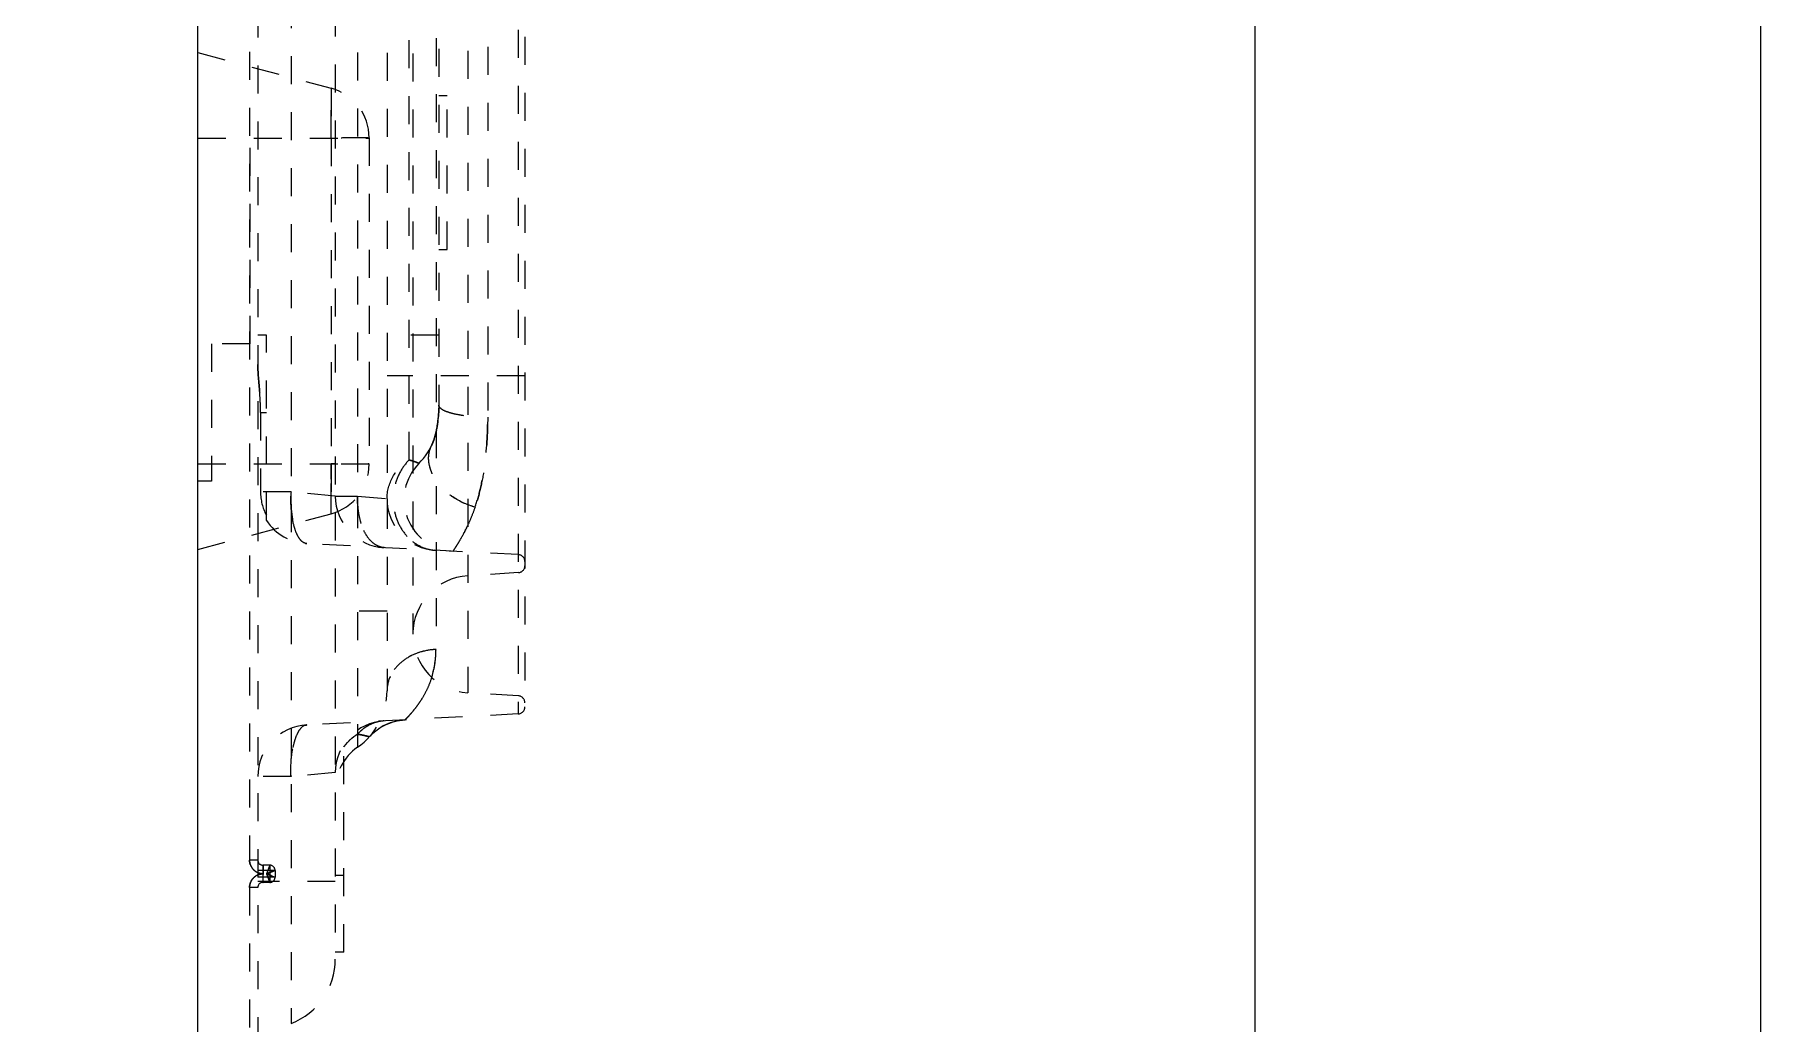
# Model space of a CAD drawing. Header units: millimetres. Extents: x 564 to 2602, y -1989 to 1042.
# Drawn here: x 1042.6 to 1143.3, y -786.5 to -728.8 of the extents above; entities that cross this region are included whole.
import ezdxf

# ---------------------------------------------------------------- set-up
doc = ezdxf.new("R2010")
doc.units = ezdxf.units.MM
doc.header["$LTSCALE"] = 16.335
doc.linetypes.add('HIDDEN', pattern=[0.2, 0.1, -0.1])
doc.layers.get('0').update_dxf_attribs({"linetype": 'CONTINUOUS'})
doc.layers.add('DEFAULT_2', color=8, linetype='HIDDEN')

msp = doc.modelspace()

# ---------------------------------------------------------------- linework, layer by layer
at = {"color": 7, "linetype": 'Continuous'}
for p, q in [((1052.131, -865.805), (1052.131, -614.805)), ((1113.831, -865.805), (1113.831, -614.805))]:
    msp.add_line(p, q, dxfattribs=at)
msp.add_lwpolyline([(597.996, -547.614), (1143.323, -547.614), (1143.323, -959.192), (597.996, -959.192)], close=True)
at = {"layer": 'DEFAULT_2', "color": 8, "linetype": 'HIDDEN'}
for p, q in [((1055.631, -665.214), (1055.631, -810.305)), ((1057.57, -687.549), (1057.57, -786.462)), ((1060.156, -691.305), (1060.156, -782.705)), ((1055.148, -697.087), (1055.148, -776.924)), ((1061.448, -703.663), (1061.448, -770.347)), ((1070.835, -705.614), (1070.835, -768.397)), ((1071.216, -706.015), (1071.216, -767.995)), ((1063.172, -706.964), (1063.172, -767.047)), ((1067.886, -706.847), (1067.886, -767.164)), ((1066.031, -709.372), (1066.031, -764.639)), ((1064.68, -710.259), (1064.68, -763.752)), ((1064.465, -753.579), (1064.465, -720.432)), ((1066.189, -723.052), (1066.189, -750.959)), ((1069.047, -722.932), (1069.047, -751.079)), ((1052.131, -729.805), (1059.907, -731.889)), ((1066.189, -732.305), (1066.689, -732.305)), ((1066.689, -741.305), (1066.689, -732.305)), ((1052.131, -734.805), (1062.131, -734.805)), ((1055.184, -746.805), (1055.184, -734.805)), ((1059.907, -734.805), (1059.907, -753.805)), ((1062.131, -734.787), (1062.131, -753.824)), ((1066.189, -741.305), (1066.689, -741.305)), ((1056.131, -746.305), (1055.631, -746.305)), ((1056.131, -757.11), (1056.131, -746.307)), ((1066.189, -746.306), (1063.172, -746.306)), ((1055.184, -746.805), (1052.131, -746.811)), ((1052.931, -746.811), (1052.931, -754.811)), ((1071.216, -748.669), (1063.172, -748.669)), ((1055.791, -750.805), (1056.131, -750.805)), ((1055.791, -750.805), (1055.791, -755.447)), ((1066.167, -750.988), (1066.046, -751.888)), ((1066.189, -750.384), (1066.165, -751.02)), ((1066.046, -751.888), (1065.867, -752.519)), ((1066.051, -751.862), (1065.874, -752.501)), ((1065.874, -752.501), (1065.769, -752.747)), ((1052.131, -753.805), (1062.131, -753.805)), ((1052.931, -754.811), (1052.131, -754.811)), ((1057.57, -755.447), (1055.791, -755.447)), ((1060.156, -755.684), (1057.57, -755.447)), ((1060.156, -755.684), (1061.448, -755.684)), ((1061.448, -755.684), (1063.172, -755.842)), ((1052.131, -758.805), (1059.907, -756.722)), ((1059.907, -756.722), (1059.908, -756.579)), ((1070.835, -759.106), (1058.489, -758.459)), ((1070.839, -760.155), (1067.886, -760.34)), ((1063.172, -762.394), (1060.156, -762.394)), ((1070.839, -767.348), (1067.886, -767.164)), ((1070.835, -768.397), (1058.489, -769.044)), ((1063.753, -768.805), (1064.223, -768.743)), ((1060.656, -782.304), (1060.656, -770.156)), ((1057.57, -772.056), (1055.631, -772.056)), ((1060.156, -771.819), (1057.57, -772.056)), ((1055.631, -776.924), (1055.148, -776.924)), ((1056.636, -777.527), (1055.631, -777.527)), ((1056.335, -777.225), (1055.932, -777.225)), ((1055.932, -777.225), (1055.932, -778.231)), ((1056.335, -777.225), (1056.335, -778.231)), ((1056.636, -777.527), (1056.636, -777.929)), ((1055.148, -778.532), (1055.148, -799.312)), ((1055.631, -778.533), (1055.148, -778.533)), ((1056.636, -777.929), (1055.631, -777.929)), ((1060.156, -778.181), (1055.631, -778.181)), ((1056.335, -778.231), (1055.932, -778.231)), ((1060.156, -777.805), (1060.656, -777.805)), ((1060.656, -782.305), (1060.156, -782.305))]:
    msp.add_line(p, q, dxfattribs=at)
msp.add_lwpolyline([(1062.178, -769.696), (1062.221, -769.651), (1062.31, -769.563), (1062.443, -769.444), (1062.595, -769.325), (1062.759, -769.213), (1062.936, -769.108), (1063.126, -769.013), (1063.327, -768.93), (1063.539, -768.859), (1063.755, -768.805)], dxfattribs=at)
for centre, radius, start, end in [((1059.131, -734.787), 3, 0, 75), ((1062.167, -750.959), 4.022, 315.47281, 0), ((1058.799, -750.514), 7.386, 353.78396, 355.23104), ((1062.302, -751.162), 3.817, 341.95055, 343.92945), ((1060.976, -750.829), 5.184, 347.42835, 349.71789), ((1059.883, -768.16), 14.354, 88.86712, 89.90275), ((1059.131, -753.824), 3, 285, 0), ((1067.184, -755.894), 3.017, 135.47281, 267), ((1058.647, -755.447), 2.857, 180, 208.24428), ((1063.172, -755.684), 3.017, 180, 266.9999), ((1066.189, -755.842), 3.017, 180, 266.99894), ((1058.647, -755.447), 3.017, 213.4627, 266.99999), ((1070.814, -759.508), 0.402, 0, 87), ((1068.099, -763.752), 3.419, 93.56971, 266.43029), ((1070.814, -759.754), 0.402, 273.56971, 0), ((1060.685, -764.641), 5.345, 342.71705, 0.02462), ((1059.15, -767.047), 4.022, 304.84991, 0), ((1070.814, -767.749), 0.402, 0, 86.43029), ((1070.814, -767.995), 0.402, 273, 0), ((1058.647, -772.056), 3.017, 93.00001, 180), ((1063.172, -771.819), 3.017, 92.99943, 180), ((1063.353, -771.31), 2.572, 128.30758, 137.77095), ((1064.381, -771.756), 3.017, 93, 138.00632), ((1063.126, -770.904), 2.1, 93.0487, 101.89957), ((1063.172, -772.823), 3.017, 124.8499, 180), ((1062.964, -772.043), 2.886, 130.8877, 133.14572), ((1055.95, -776.924), 0.801, 201.25824, 246.42005), ((1055.932, -776.924), 0.302, 180, 270), ((1043.594, -777.721), 12.356, 359.95608, 1.11547), ((1036.302, -769.907), 21.338, 338.80526, 339.08133), ((1056.335, -777.527), 0.302, 0, 90), ((1055.951, -778.537), 0.806, 113.64495, 122.68021), ((1055.96, -778.557), 0.828, 107.47078, 113.65678), ((1055.932, -778.533), 0.302, 90.01972, 180), ((1042.842, -777.735), 13.108, 359.11906, 0.0178), ((1045.9, -777.78), 10.049, 358.85516, 359.10835), ((1048.86, -796.335), 19.982, 67.9723, 68.26191), ((1056.335, -777.929), 0.302, 270, 0), ((1042.595, -811.931), 36.79, 67.90419, 68.03751), ((1056.134, -782.705), 4.022, 290.92483, 0)]:
    msp.add_arc(centre, radius, start, end, dxfattribs=at)
for points, knots in [([(1059.907, -734.805), (1059.907, -734.433), (1059.908, -733.893), (1059.909, -733.206), (1059.909, -732.77), (1059.91, -732.453), (1059.911, -732.243), (1059.912, -732.119), (1059.911, -732.028), (1059.911, -731.946), (1059.907, -731.926), (1059.909, -731.885), (1059.907, -731.889)], [0, 0, 0, 0, 0.3826265, 0.5554218, 0.706883, 0.8311545, 0.881484, 0.9234013, 0.9565639, 0.9806273, 0.9952299, 1, 1, 1, 1]), ([(1059.907, -734.805), (1059.907, -734.433), (1059.908, -733.893), (1059.909, -733.206), (1059.909, -732.77), (1059.91, -732.453), (1059.911, -732.243), (1059.912, -732.119), (1059.911, -732.028), (1059.911, -731.946), (1059.907, -731.926), (1059.909, -731.885), (1059.907, -731.889)], [0, 0, 0, 0, 0.3826265, 0.5554218, 0.706883, 0.8311545, 0.881484, 0.9234013, 0.9565639, 0.9806273, 0.9952299, 1, 1, 1, 1]), ([(1059.907, -731.889), (1059.911, -732.174), (1059.907, -732.774), (1059.915, -733.746), (1059.908, -734.433), (1059.907, -734.805)], [0, 0, 0, 0, 0.2930214, 0.6173999, 1, 1, 1, 1]), ([(1062.131, -734.805), (1062.127, -734.805), (1062.114, -734.801), (1062.084, -734.797), (1062.035, -734.79), (1061.93, -734.784), (1061.753, -734.785), (1061.362, -734.789), (1060.738, -734.78), (1060.204, -734.805), (1059.907, -734.805)], [0, 0, 0, 0, 0.004686, 0.0184021, 0.0409215, 0.0720941, 0.1597935, 0.279187, 0.5998369, 1, 1, 1, 1]), ([(1055.631, -748.016), (1055.631, -748.225), (1055.657, -748.663), (1055.745, -749.59), (1055.791, -750.312), (1055.791, -750.805)], [0, 0, 0, 0, 0.2245714, 0.4708439, 1, 1, 1, 1]), ([(1055.673, -748.812), (1055.667, -748.742), (1055.646, -748.478), (1055.631, -748.212), (1055.631, -748.016)], [0, 0, 0, 0, 0.2623858, 1, 1, 1, 1]), ([(1055.753, -749.782), (1055.748, -749.699), (1055.723, -749.375), (1055.693, -749.052), (1055.673, -748.812)], [0, 0, 0, 0, 0.2573238, 1, 1, 1, 1]), ([(1055.791, -750.805), (1055.791, -750.719), (1055.787, -750.378), (1055.771, -750.037), (1055.753, -749.782)], [0, 0, 0, 0, 0.2517013, 1, 1, 1, 1]), ([(1065.768, -752.749), (1065.924, -752.435), (1066.139, -751.643), (1066.189, -750.834), (1066.189, -750.377)], [0, 0, 0, 0, 0.4339779, 1, 1, 1, 1]), ([(1066.189, -750.377), (1066.189, -750.476), (1066.361, -750.63), (1066.636, -750.751), (1066.99, -750.861), (1067.429, -750.95), (1068.124, -751.045), (1068.673, -751.074), (1069.047, -751.079)], [0, 0, 0, 0, 0.0980892, 0.1875477, 0.3083345, 0.4586586, 0.6306765, 1, 1, 1, 1]), ([(1066.327, -750.587), (1066.305, -750.571), (1066.24, -750.517), (1066.189, -750.435), (1066.189, -750.377)], [0, 0, 0, 0, 0.3219247, 1, 1, 1, 1]), ([(1066.141, -751.314), (1066.137, -751.352), (1066.119, -751.499), (1066.097, -751.646), (1066.077, -751.755)], [0, 0, 0, 0, 0.2585174, 1, 1, 1, 1]), ([(1066.189, -750.384), (1066.188, -750.449), (1066.186, -750.697), (1066.174, -750.945), (1066.159, -751.128)], [0, 0, 0, 0, 0.2609932, 1, 1, 1, 1]), ([(1068.312, -756.331), (1068.438, -755.971), (1068.655, -755.19), (1068.967, -753.441), (1069.047, -752.044), (1069.047, -751.079)], [0, 0, 0, 0, 0.2148325, 0.4559965, 1, 1, 1, 1]), ([(1069.047, -751.079), (1069.047, -752.044), (1068.967, -753.441), (1068.655, -755.19), (1068.438, -755.971), (1068.312, -756.331)], [0, 0, 0, 0, 0.5439845, 0.7851626, 1, 1, 1, 1]), ([(1065.931, -752.344), (1065.92, -752.381), (1065.872, -752.518), (1065.816, -752.653), (1065.768, -752.749)], [0, 0, 0, 0, 0.262752, 1, 1, 1, 1]), ([(1066.036, -751.958), (1066.031, -751.98), (1066.011, -752.068), (1065.989, -752.154), (1065.97, -752.218)], [0, 0, 0, 0, 0.2563918, 1, 1, 1, 1]), ([(1068.312, -756.331), (1067.889, -756.222), (1067.256, -755.946), (1066.536, -755.386), (1066.069, -754.869), (1065.751, -754.297), (1065.591, -753.726), (1065.599, -753.199), (1065.7, -752.885), (1065.768, -752.749)], [0, 0, 0, 0, 0.2648941, 0.4095936, 0.551864, 0.6843702, 0.8034137, 0.9075196, 1, 1, 1, 1]), ([(1068.312, -756.331), (1067.851, -756.212), (1067.173, -755.906), (1066.434, -755.289), (1065.989, -754.752), (1065.707, -754.183), (1065.585, -753.639), (1065.61, -753.155), (1065.707, -752.872), (1065.768, -752.749)], [0, 0, 0, 0, 0.2889542, 0.4393117, 0.5818635, 0.7094784, 0.8209458, 0.9164909, 1, 1, 1, 1]), ([(1059.907, -753.805), (1059.907, -754.177), (1059.908, -754.717), (1059.909, -755.405), (1059.909, -755.84), (1059.91, -756.158), (1059.911, -756.367), (1059.912, -756.491), (1059.911, -756.582), (1059.911, -756.664), (1059.907, -756.685), (1059.909, -756.726), (1059.907, -756.722)], [0, 0, 0, 0, 0.3826265, 0.5554218, 0.706883, 0.8311545, 0.881484, 0.9234013, 0.9565639, 0.9806273, 0.9952299, 1, 1, 1, 1]), ([(1059.907, -753.805), (1059.907, -754.177), (1059.908, -754.717), (1059.909, -755.405), (1059.909, -755.84), (1059.91, -756.158), (1059.911, -756.367), (1059.912, -756.491), (1059.911, -756.582), (1059.911, -756.664), (1059.907, -756.685), (1059.909, -756.726), (1059.907, -756.722)], [0, 0, 0, 0, 0.3826265, 0.5554218, 0.706883, 0.8311545, 0.881484, 0.9234013, 0.9565639, 0.9806273, 0.9952299, 1, 1, 1, 1]), ([(1059.907, -756.722), (1059.911, -756.437), (1059.907, -755.837), (1059.915, -754.865), (1059.908, -754.177), (1059.907, -753.805)], [0, 0, 0, 0, 0.2930214, 0.6173999, 1, 1, 1, 1]), ([(1062.131, -753.805), (1062.127, -753.805), (1062.114, -753.81), (1062.084, -753.813), (1062.035, -753.82), (1061.93, -753.827), (1061.753, -753.825), (1061.362, -753.821), (1060.738, -753.831), (1060.204, -753.806), (1059.907, -753.805)], [0, 0, 0, 0, 0.0046851, 0.0184012, 0.040921, 0.0720941, 0.1597938, 0.279187, 0.5998369, 1, 1, 1, 1]), ([(1059.912, -754.707), (1059.911, -754.633), (1059.91, -754.333), (1059.907, -754.032), (1059.907, -753.805)], [0, 0, 0, 0, 0.2449066, 1, 1, 1, 1]), ([(1063.172, -755.842), (1063.172, -755.402), (1063.419, -754.49), (1064.08, -753.824), (1064.465, -753.579)], [0, 0, 0, 0, 0.4911189, 1, 1, 1, 1]), ([(1064.464, -753.579), (1064.261, -753.778), (1063.914, -754.251), (1063.594, -755.075), (1063.502, -755.966), (1063.637, -756.846), (1063.993, -757.643), (1064.543, -758.287), (1065.24, -758.721), (1065.769, -758.841), (1066.03, -758.855)], [0, 0, 0, 0, 0.1254261, 0.2547422, 0.3857778, 0.5160887, 0.6433197, 0.766125, 0.8843255, 1, 1, 1, 1]), ([(1065.034, -753.779), (1065.034, -753.779), (1065.029, -753.777), (1065.026, -753.774), (1065.014, -753.77), (1064.994, -753.76), (1064.955, -753.743), (1064.895, -753.719), (1064.816, -753.69), (1064.672, -753.64), (1064.552, -753.603), (1064.465, -753.579)], [0, 0, 0, 0, 0.0035713, 0.0144576, 0.0327638, 0.0585979, 0.1332983, 0.2394988, 0.3781961, 0.5504411, 1, 1, 1, 1]), ([(1064.465, -753.579), (1064.486, -753.585), (1064.563, -753.607), (1064.64, -753.631), (1064.696, -753.649)], [0, 0, 0, 0, 0.2757181, 1, 1, 1, 1]), ([(1064.696, -753.649), (1064.747, -753.666), (1064.818, -753.69), (1064.903, -753.722), (1064.951, -753.741), (1064.985, -753.757), (1065.014, -753.768), (1065.022, -753.775), (1065.035, -753.778), (1065.034, -753.779)], [0, 0, 0, 0, 0.4466981, 0.6188814, 0.7580595, 0.8650239, 0.9405302, 0.985296, 1, 1, 1, 1]), ([(1059.908, -756.579), (1059.909, -756.342), (1059.909, -755.718), (1059.913, -755.094), (1059.912, -754.707)], [0, 0, 0, 0, 0.3799229, 1, 1, 1, 1]), ([(1057.57, -755.447), (1057.553, -755.813), (1057.562, -756.361), (1057.657, -757.065), (1057.765, -757.537), (1057.911, -757.927), (1058.081, -758.219), (1058.274, -758.405), (1058.423, -758.456), (1058.49, -758.459)], [0, 0, 0, 0, 0.3291396, 0.4908201, 0.6383947, 0.7638676, 0.8640786, 0.939957, 1, 1, 1, 1]), ([(1057.718, -757.319), (1057.647, -757.018), (1057.561, -756.393), (1057.556, -755.765), (1057.57, -755.447)], [0, 0, 0, 0, 0.4926841, 1, 1, 1, 1]), ([(1061.448, -755.684), (1061.436, -756.049), (1061.471, -756.601), (1061.648, -757.3), (1061.84, -757.775), (1062.089, -758.168), (1062.377, -758.462), (1062.69, -758.643), (1062.91, -758.691), (1063.014, -758.697)], [0, 0, 0, 0, 0.296109, 0.4445498, 0.5843822, 0.7102521, 0.8203441, 0.9154075, 1, 1, 1, 1]), ([(1063.014, -758.697), (1062.91, -758.691), (1062.69, -758.643), (1062.377, -758.462), (1062.089, -758.168), (1061.84, -757.775), (1061.648, -757.3), (1061.471, -756.601), (1061.436, -756.049), (1061.448, -755.684)], [0, 0, 0, 0, 0.0845925, 0.1796559, 0.2897479, 0.4156177, 0.5554499, 0.7038906, 1, 1, 1, 1]), ([(1067.027, -758.907), (1067.026, -758.907), (1067.03, -758.901), (1067.033, -758.895), (1067.043, -758.88), (1067.062, -758.853), (1067.096, -758.803), (1067.146, -758.729), (1067.207, -758.634), (1067.28, -758.518), (1067.362, -758.383), (1067.489, -758.165), (1067.665, -757.846), (1067.881, -757.406), (1068.098, -756.892), (1068.239, -756.525), (1068.312, -756.331)], [0, 0, 0, 0, 0.0010082, 0.0043324, 0.009965, 0.0178688, 0.0403329, 0.0714121, 0.1107896, 0.1581351, 0.2131219, 0.2754283, 0.4206495, 0.5910826, 0.7846077, 1, 1, 1, 1]), ([(1068.312, -756.331), (1068.243, -756.527), (1068.104, -756.895), (1067.88, -757.406), (1067.664, -757.846), (1067.489, -758.165), (1067.362, -758.383), (1067.28, -758.518), (1067.207, -758.634), (1067.146, -758.729), (1067.097, -758.803), (1067.064, -758.852), (1067.045, -758.88), (1067.036, -758.895), (1067.029, -758.901), (1067.028, -758.907), (1067.027, -758.907)], [0, 0, 0, 0, 0.2151143, 0.4089581, 0.5795007, 0.7246151, 0.7869207, 0.8419425, 0.8893099, 0.9286423, 0.959564, 0.9818502, 0.9897144, 0.9953712, 0.9988047, 1, 1, 1, 1]), ([(1058.49, -758.459), (1058.414, -758.455), (1058.24, -758.387), (1058.028, -758.148), (1057.845, -757.78), (1057.757, -757.485), (1057.718, -757.319)], [0, 0, 0, 0, 0.1575089, 0.365444, 0.6469348, 1, 1, 1, 1]), ([(1064.665, -758.333), (1064.873, -758.497), (1065.312, -758.742), (1065.803, -758.843), (1066.03, -758.855)], [0, 0, 0, 0, 0.5372786, 1, 1, 1, 1]), ([(1066.031, -764.639), (1065.669, -764.654), (1064.939, -764.79), (1063.981, -765.313), (1063.325, -766.111), (1063.172, -766.752), (1063.172, -767.047)], [0, 0, 0, 0, 0.2651866, 0.5356623, 0.7839552, 1, 1, 1, 1]), ([(1064.884, -764.873), (1064.63, -764.971), (1064.156, -765.22), (1063.594, -765.755), (1063.248, -766.384), (1063.172, -766.835), (1063.172, -767.047)], [0, 0, 0, 0, 0.2779181, 0.5418734, 0.7829164, 1, 1, 1, 1]), ([(1064.223, -768.743), (1064.226, -768.743), (1064.23, -768.735), (1064.245, -768.725), (1064.266, -768.702), (1064.296, -768.674), (1064.333, -768.636), (1064.397, -768.57), (1064.492, -768.467), (1064.623, -768.319), (1064.772, -768.14), (1064.933, -767.929), (1065.168, -767.592), (1065.458, -767.093), (1065.757, -766.39), (1065.977, -765.559), (1066.031, -764.956), (1066.031, -764.639)], [0, 0, 0, 0, 0.0013867, 0.0054059, 0.0119873, 0.0210613, 0.0325592, 0.0464133, 0.0809227, 0.12401, 0.1748951, 0.2327987, 0.2970146, 0.4421643, 0.6078044, 0.7933867, 1, 1, 1, 1]), ([(1066.031, -764.639), (1065.936, -764.643), (1065.546, -764.674), (1065.16, -764.766), (1064.884, -764.873)], [0, 0, 0, 0, 0.2422137, 1, 1, 1, 1]), ([(1065.789, -766.229), (1065.728, -766.426), (1065.591, -766.797), (1065.341, -767.302), (1065.077, -767.73), (1064.82, -768.083), (1064.618, -768.326), (1064.476, -768.484), (1064.392, -768.574), (1064.324, -768.645), (1064.278, -768.692), (1064.25, -768.718), (1064.237, -768.732), (1064.228, -768.738), (1064.225, -768.743), (1064.224, -768.743)], [0, 0, 0, 0, 0.2070396, 0.3953484, 0.5640246, 0.7108203, 0.8319833, 0.8815557, 0.9230317, 0.9560055, 0.9800897, 0.988675, 0.994889, 0.9986809, 1, 1, 1, 1]), ([(1058.49, -769.044), (1058.423, -769.047), (1058.274, -769.099), (1058.081, -769.285), (1057.911, -769.576), (1057.765, -769.967), (1057.657, -770.439), (1057.562, -771.143), (1057.553, -771.691), (1057.57, -772.056)], [0, 0, 0, 0, 0.0600443, 0.1359255, 0.2361389, 0.361613, 0.5091871, 0.6708657, 1, 1, 1, 1]), ([(1057.57, -772.056), (1057.553, -771.691), (1057.562, -771.143), (1057.657, -770.439), (1057.765, -769.967), (1057.911, -769.576), (1058.081, -769.285), (1058.274, -769.099), (1058.423, -769.047), (1058.49, -769.044)], [0, 0, 0, 0, 0.3291396, 0.4908201, 0.6383947, 0.7638676, 0.8640786, 0.939957, 1, 1, 1, 1]), ([(1063.014, -768.807), (1062.723, -768.822), (1062.131, -768.982), (1061.652, -769.358), (1061.448, -769.582)], [0, 0, 0, 0, 0.4909259, 1, 1, 1, 1]), ([(1062.693, -768.849), (1062.525, -768.884), (1062.193, -768.996), (1061.896, -769.184), (1061.759, -769.292)], [0, 0, 0, 0, 0.4944437, 1, 1, 1, 1]), ([(1061.448, -769.582), (1061.371, -769.632), (1061.075, -769.838), (1060.813, -770.097), (1060.656, -770.315)], [0, 0, 0, 0, 0.2548244, 1, 1, 1, 1]), ([(1061.448, -769.582), (1061.506, -769.59), (1061.612, -769.607), (1061.758, -769.635), (1061.877, -769.662), (1061.972, -769.686), (1062.044, -769.706), (1062.09, -769.721), (1062.116, -769.729), (1062.128, -769.734), (1062.135, -769.735), (1062.139, -769.738), (1062.139, -769.738)], [0, 0, 0, 0, 0.2471768, 0.4553483, 0.6268967, 0.7640552, 0.8687618, 0.9422831, 0.9676864, 0.9856907, 0.9964211, 1, 1, 1, 1]), ([(1062.138, -769.737), (1062.082, -769.717), (1061.855, -769.651), (1061.623, -769.607), (1061.448, -769.582)], [0, 0, 0, 0, 0.2535622, 1, 1, 1, 1]), ([(1055.148, -776.924), (1055.148, -777.031), (1055.192, -777.247), (1055.379, -777.517), (1055.656, -777.693), (1055.873, -777.728), (1055.98, -777.728)], [0, 0, 0, 0, 0.2499722, 0.4999722, 0.7497841, 1, 1, 1, 1]), ([(1055.932, -777.231), (1055.936, -777.231), (1055.935, -777.251), (1055.941, -777.272), (1055.942, -777.321), (1055.945, -777.381), (1055.947, -777.457), (1055.949, -777.574), (1055.95, -777.667), (1055.95, -777.731)], [0, 0, 0, 0, 0.0205313, 0.0776693, 0.1698862, 0.2940684, 0.4453558, 0.6185442, 1, 1, 1, 1]), ([(1055.932, -777.231), (1055.934, -777.231), (1055.935, -777.239), (1055.938, -777.25), (1055.939, -777.272), (1055.941, -777.288), (1055.941, -777.298)], [0, 0, 0, 0, 0.0720856, 0.2636878, 0.5743084, 1, 1, 1, 1]), ([(1056.636, -777.527), (1056.636, -777.528), (1056.631, -777.529), (1056.625, -777.534), (1056.612, -777.539), (1056.587, -777.55), (1056.544, -777.568), (1056.483, -777.593), (1056.41, -777.623), (1056.297, -777.669), (1056.208, -777.704), (1056.147, -777.728)], [0, 0, 0, 0, 0.0057549, 0.0215989, 0.047328, 0.0825477, 0.1792417, 0.3064655, 0.4582526, 0.6284169, 1, 1, 1, 1]), ([(1056.147, -777.728), (1056.251, -777.686), (1056.413, -777.62), (1056.575, -777.557), (1056.631, -777.53)], [0, 0, 0, 0, 0.647181, 1, 1, 1, 1]), ([(1056.154, -777.731), (1056.179, -777.669), (1056.213, -777.579), (1056.257, -777.463), (1056.285, -777.388), (1056.307, -777.327), (1056.326, -777.274), (1056.329, -777.253), (1056.338, -777.231), (1056.335, -777.231)], [0, 0, 0, 0, 0.3742879, 0.5456446, 0.6981787, 0.8254715, 0.9213612, 0.9805658, 1, 1, 1, 1]), ([(1055.98, -777.728), (1055.873, -777.728), (1055.657, -777.762), (1055.379, -777.939), (1055.192, -778.209), (1055.148, -778.425), (1055.148, -778.532)], [0, 0, 0, 0, 0.2498712, 0.4996464, 0.7496548, 1, 1, 1, 1]), ([(1055.932, -778.231), (1055.936, -778.231), (1055.935, -778.211), (1055.941, -778.189), (1055.942, -778.14), (1055.945, -778.08), (1055.947, -778.005), (1055.949, -777.887), (1055.95, -777.795), (1055.95, -777.731)], [0, 0, 0, 0, 0.0205313, 0.0776693, 0.1698862, 0.2940684, 0.4453558, 0.6185442, 1, 1, 1, 1]), ([(1055.932, -778.231), (1055.934, -778.231), (1055.935, -778.222), (1055.938, -778.212), (1055.939, -778.19), (1055.941, -778.174), (1055.941, -778.164)], [0, 0, 0, 0, 0.0720856, 0.2636878, 0.5743084, 1, 1, 1, 1]), ([(1056.147, -777.728), (1056.208, -777.753), (1056.297, -777.788), (1056.41, -777.834), (1056.483, -777.863), (1056.544, -777.889), (1056.587, -777.906), (1056.612, -777.918), (1056.625, -777.923), (1056.631, -777.927), (1056.636, -777.928), (1056.636, -777.929)], [0, 0, 0, 0, 0.3715735, 0.5417326, 0.6935154, 0.8207423, 0.9174468, 0.9526674, 0.9783908, 0.9942395, 1, 1, 1, 1]), ([(1056.335, -778.231), (1056.338, -778.231), (1056.329, -778.208), (1056.326, -778.187), (1056.307, -778.135), (1056.285, -778.074), (1056.257, -777.998), (1056.213, -777.883), (1056.179, -777.792), (1056.154, -777.731)], [0, 0, 0, 0, 0.0194347, 0.0786529, 0.1745437, 0.301835, 0.4543664, 0.6257211, 1, 1, 1, 1]), ([(1056.197, -777.841), (1056.229, -777.925), (1056.273, -778.037), (1056.317, -778.165), (1056.332, -778.21), (1056.335, -778.225)], [0, 0, 0, 0, 0.6592427, 0.8829572, 1, 1, 1, 1])]:
    msp.add_open_spline(points, degree=3, knots=knots, dxfattribs=at)
for points in [[(1060.656, -770.315), (1060.754, -770.179), (1060.867, -770.052), (1060.99, -769.937)], [(1061.074, -769.861), (1061.192, -769.759), (1061.318, -769.666), (1061.448, -769.582)], [(1055.203, -777.214), (1055.167, -777.122), (1055.148, -777.022), (1055.148, -776.924)], [(1055.148, -778.533), (1055.148, -778.391), (1055.188, -778.245), (1055.261, -778.123)], [(1055.261, -778.123), (1055.323, -778.018), (1055.413, -777.925), (1055.516, -777.858)], [(1055.974, -777.727), (1055.857, -777.727), (1055.737, -777.705), (1055.629, -777.659)], [(1055.712, -777.767), (1055.796, -777.741), (1055.885, -777.727), (1055.974, -777.727)], [(1056.261, -777.773), (1056.223, -777.758), (1056.185, -777.743), (1056.147, -777.728)], [(1056.197, -777.622), (1056.183, -777.658), (1056.168, -777.695), (1056.154, -777.731)], [(1056.154, -777.731), (1056.169, -777.767), (1056.183, -777.804), (1056.197, -777.841)]]:
    msp.add_open_spline(points, degree=3, dxfattribs=at)

doc.saveas('drawing.dxf')
